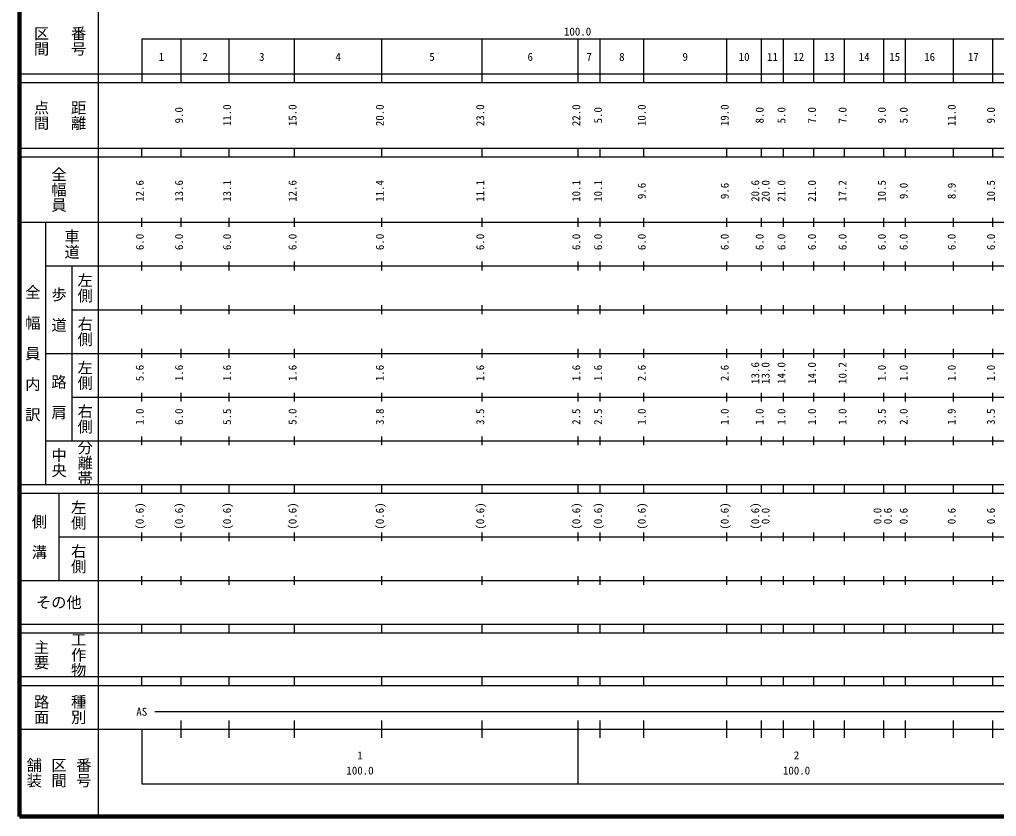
# Model space of a CAD drawing. Units: millimetres on the paper, enlarged 1000 times. Extents: x 40000 to 680000, y 20000 to 380000.
# Drawn here: x 40000 to 263806, y 20000 to 202409 of the extents above; entities that cross this region are included whole.
import ezdxf
from ezdxf.enums import TextEntityAlignment as Align

# ---------------------------------------------------------------- set-up
doc = ezdxf.new("R2010")
doc.units = ezdxf.units.MM
doc.header["$LTSCALE"] = 1000
doc.layers.add('M-TTL', color=2, linetype='Continuous', lineweight=140)
doc.layers.add('M-TTL-BAND', color=7, linetype='Continuous', lineweight=25)
doc.styles.add('@ＭＳ ゴシック', font='')
doc.styles.add('ＭＳ ゴシック', font='')
doc.styles.get('@ＭＳ ゴシック').set_extended_font_data('@MS Gothic')
doc.styles.get('ＭＳ ゴシック').set_extended_font_data('MS Gothic')

msp = doc.modelspace()

# ---------------------------------------------------------------- linework, layer by layer
at = {"layer": 'M-TTL'}
for p, q in [((40000, 380000), (40000, 20000)), ((40000, 20000), (680000, 20000))]:
    msp.add_line(p, q, dxfattribs=at)
at = {"layer": 'M-TTL-BAND'}
for p, q in [((58000, 370000), (58000, 20000)), ((68000, 198000), (579000, 198000)), ((68000, 198000), (68000, 188000)), ((77000, 188000), (77000, 198000)), ((88000, 188000), (88000, 198000)), ((103000, 188000), (103000, 198000)), ((123000, 188000), (123000, 198000)), ((146000, 188000), (146000, 198000)), ((168000, 188000), (168000, 198000)), ((173000, 188000), (173000, 198000)), ((183000, 188000), (183000, 198000)), ((202000, 188000), (202000, 198000)), ((210000, 188000), (210000, 198000)), ((215000, 188000), (215000, 198000)), ((222000, 188000), (222000, 198000)), ((229000, 188000), (229000, 198000)), ((238000, 188000), (238000, 198000)), ((243000, 188000), (243000, 198000)), ((254000, 188000), (254000, 198000)), ((263000, 188000), (263000, 198000)), ((40000, 190000), (579000, 190000)), ((40000, 188000), (579000, 188000)), ((40000, 173000), (579000, 173000)), ((68000, 171000), (68000, 173000)), ((77000, 171000), (77000, 173000)), ((88000, 171000), (88000, 173000)), ((103000, 171000), (103000, 173000)), ((123000, 171000), (123000, 173000)), ((146000, 171000), (146000, 173000)), ((168000, 171000), (168000, 173000)), ((173000, 171000), (173000, 173000)), ((183000, 171000), (183000, 173000)), ((202000, 171000), (202000, 173000)), ((210000, 171000), (210000, 173000)), ((215000, 171000), (215000, 173000)), ((222000, 171000), (222000, 173000)), ((229000, 171000), (229000, 173000)), ((238000, 171000), (238000, 173000)), ((243000, 171000), (243000, 173000)), ((254000, 171000), (254000, 173000)), ((263000, 171000), (263000, 173000)), ((40000, 171000), (579000, 171000)), ((68000, 155000), (68000, 157000)), ((77000, 155000), (77000, 157000)), ((88000, 155000), (88000, 157000)), ((103000, 155000), (103000, 157000)), ((123000, 155000), (123000, 157000)), ((146000, 155000), (146000, 157000)), ((168000, 155000), (168000, 157000)), ((173000, 155000), (173000, 157000)), ((183000, 155000), (183000, 157000)), ((202000, 155000), (202000, 157000)), ((210000, 155000), (210000, 157000)), ((215000, 155000), (215000, 157000)), ((222000, 155000), (222000, 157000)), ((229000, 155000), (229000, 157000)), ((238000, 155000), (238000, 157000)), ((243000, 155000), (243000, 157000)), ((254000, 155000), (254000, 157000)), ((263000, 155000), (263000, 157000)), ((40000, 156000), (579000, 156000)), ((46000, 96000), (46000, 156000)), ((46000, 146000), (579000, 146000)), ((52000, 146000), (52000, 106000)), ((68000, 145000), (68000, 147000)), ((77000, 145000), (77000, 147000)), ((88000, 145000), (88000, 147000)), ((103000, 145000), (103000, 147000)), ((123000, 145000), (123000, 147000)), ((146000, 145000), (146000, 147000)), ((168000, 145000), (168000, 147000)), ((173000, 145000), (173000, 147000)), ((183000, 145000), (183000, 147000)), ((202000, 145000), (202000, 147000)), ((210000, 145000), (210000, 147000)), ((215000, 145000), (215000, 147000)), ((222000, 145000), (222000, 147000)), ((229000, 145000), (229000, 147000)), ((238000, 145000), (238000, 147000)), ((243000, 145000), (243000, 147000)), ((254000, 145000), (254000, 147000)), ((263000, 145000), (263000, 147000)), ((68000, 135000), (68000, 137000)), ((77000, 135000), (77000, 137000)), ((88000, 135000), (88000, 137000)), ((103000, 135000), (103000, 137000)), ((123000, 135000), (123000, 137000)), ((146000, 135000), (146000, 137000)), ((168000, 135000), (168000, 137000)), ((173000, 135000), (173000, 137000)), ((183000, 135000), (183000, 137000)), ((202000, 135000), (202000, 137000)), ((210000, 135000), (210000, 137000)), ((215000, 135000), (215000, 137000)), ((222000, 135000), (222000, 137000)), ((229000, 135000), (229000, 137000)), ((238000, 135000), (238000, 137000)), ((243000, 135000), (243000, 137000)), ((254000, 135000), (254000, 137000)), ((263000, 135000), (263000, 137000)), ((52000, 136000), (579000, 136000)), ((46000, 126000), (579000, 126000)), ((68000, 125000), (68000, 127000)), ((77000, 125000), (77000, 127000)), ((88000, 125000), (88000, 127000)), ((103000, 125000), (103000, 127000)), ((123000, 125000), (123000, 127000)), ((146000, 125000), (146000, 127000)), ((168000, 125000), (168000, 127000)), ((173000, 125000), (173000, 127000)), ((183000, 125000), (183000, 127000)), ((202000, 125000), (202000, 127000)), ((210000, 125000), (210000, 127000)), ((215000, 125000), (215000, 127000)), ((222000, 125000), (222000, 127000)), ((229000, 125000), (229000, 127000)), ((238000, 125000), (238000, 127000)), ((243000, 125000), (243000, 127000)), ((254000, 125000), (254000, 127000)), ((263000, 125000), (263000, 127000)), ((68000, 115000), (68000, 117000)), ((77000, 115000), (77000, 117000)), ((88000, 115000), (88000, 117000)), ((103000, 115000), (103000, 117000)), ((123000, 115000), (123000, 117000)), ((146000, 115000), (146000, 117000)), ((168000, 115000), (168000, 117000)), ((173000, 115000), (173000, 117000)), ((183000, 115000), (183000, 117000)), ((202000, 115000), (202000, 117000)), ((210000, 115000), (210000, 117000)), ((215000, 115000), (215000, 117000)), ((222000, 115000), (222000, 117000)), ((229000, 115000), (229000, 117000)), ((238000, 115000), (238000, 117000)), ((243000, 115000), (243000, 117000)), ((254000, 115000), (254000, 117000)), ((263000, 115000), (263000, 117000)), ((52000, 116000), (579000, 116000)), ((46000, 106000), (579000, 106000)), ((68000, 105000), (68000, 107000)), ((77000, 105000), (77000, 107000)), ((88000, 105000), (88000, 107000)), ((103000, 105000), (103000, 107000)), ((123000, 105000), (123000, 107000)), ((146000, 105000), (146000, 107000)), ((168000, 105000), (168000, 107000)), ((173000, 105000), (173000, 107000)), ((183000, 105000), (183000, 107000)), ((202000, 105000), (202000, 107000)), ((210000, 105000), (210000, 107000)), ((215000, 105000), (215000, 107000)), ((222000, 105000), (222000, 107000)), ((229000, 105000), (229000, 107000)), ((238000, 105000), (238000, 107000)), ((243000, 105000), (243000, 107000)), ((254000, 105000), (254000, 107000)), ((263000, 105000), (263000, 107000)), ((40000, 96000), (579000, 96000)), ((40000, 94000), (579000, 94000)), ((49000, 94000), (49000, 74000)), ((68000, 94000), (68000, 96000)), ((77000, 94000), (77000, 96000)), ((88000, 94000), (88000, 96000)), ((103000, 94000), (103000, 96000)), ((123000, 94000), (123000, 96000)), ((146000, 94000), (146000, 96000)), ((168000, 94000), (168000, 96000)), ((173000, 94000), (173000, 96000)), ((183000, 94000), (183000, 96000)), ((202000, 94000), (202000, 96000)), ((210000, 94000), (210000, 96000)), ((215000, 94000), (215000, 96000)), ((222000, 94000), (222000, 96000)), ((229000, 94000), (229000, 96000)), ((238000, 94000), (238000, 96000)), ((243000, 94000), (243000, 96000)), ((254000, 94000), (254000, 96000)), ((263000, 94000), (263000, 96000)), ((49000, 84000), (579000, 84000)), ((68000, 83000), (68000, 85000)), ((77000, 83000), (77000, 85000)), ((88000, 83000), (88000, 85000)), ((103000, 83000), (103000, 85000)), ((123000, 83000), (123000, 85000)), ((146000, 83000), (146000, 85000)), ((168000, 83000), (168000, 85000)), ((173000, 83000), (173000, 85000)), ((183000, 83000), (183000, 85000)), ((202000, 83000), (202000, 85000)), ((210000, 83000), (210000, 85000)), ((215000, 83000), (215000, 85000)), ((222000, 83000), (222000, 85000)), ((229000, 83000), (229000, 85000)), ((238000, 83000), (238000, 85000)), ((243000, 83000), (243000, 85000)), ((254000, 83000), (254000, 85000)), ((263000, 83000), (263000, 85000)), ((40000, 74000), (579000, 74000)), ((68000, 73000), (68000, 75000)), ((77000, 73000), (77000, 75000)), ((88000, 73000), (88000, 75000)), ((103000, 73000), (103000, 75000)), ((123000, 73000), (123000, 75000)), ((146000, 73000), (146000, 75000)), ((168000, 73000), (168000, 75000)), ((173000, 73000), (173000, 75000)), ((183000, 73000), (183000, 75000)), ((202000, 73000), (202000, 75000)), ((210000, 73000), (210000, 75000)), ((215000, 73000), (215000, 75000)), ((222000, 73000), (222000, 75000)), ((229000, 73000), (229000, 75000)), ((238000, 73000), (238000, 75000)), ((243000, 73000), (243000, 75000)), ((254000, 73000), (254000, 75000)), ((263000, 73000), (263000, 75000)), ((40000, 64000), (579000, 64000)), ((68000, 62000), (68000, 64000)), ((77000, 62000), (77000, 64000)), ((88000, 62000), (88000, 64000)), ((103000, 62000), (103000, 64000)), ((123000, 62000), (123000, 64000)), ((146000, 62000), (146000, 64000)), ((168000, 62000), (168000, 64000)), ((173000, 62000), (173000, 64000)), ((183000, 62000), (183000, 64000)), ((202000, 62000), (202000, 64000)), ((210000, 62000), (210000, 64000)), ((215000, 62000), (215000, 64000)), ((222000, 62000), (222000, 64000)), ((229000, 62000), (229000, 64000)), ((238000, 62000), (238000, 64000)), ((243000, 62000), (243000, 64000)), ((254000, 62000), (254000, 64000)), ((263000, 62000), (263000, 64000)), ((40000, 62000), (579000, 62000)), ((40000, 52000), (579000, 52000)), ((68000, 50000), (68000, 52000)), ((77000, 50000), (77000, 52000)), ((88000, 50000), (88000, 52000)), ((103000, 50000), (103000, 52000)), ((123000, 50000), (123000, 52000)), ((146000, 50000), (146000, 52000)), ((168000, 50000), (168000, 52000)), ((173000, 50000), (173000, 52000)), ((183000, 50000), (183000, 52000)), ((202000, 50000), (202000, 52000)), ((210000, 50000), (210000, 52000)), ((215000, 50000), (215000, 52000)), ((222000, 50000), (222000, 52000)), ((229000, 50000), (229000, 52000)), ((238000, 50000), (238000, 52000)), ((243000, 50000), (243000, 52000)), ((254000, 50000), (254000, 52000)), ((263000, 50000), (263000, 52000)), ((40000, 50000), (579000, 50000)), ((71000, 44000), (565000, 44000)), ((77000, 38000), (77000, 42000)), ((88000, 38000), (88000, 42000)), ((103000, 38000), (103000, 42000)), ((123000, 38000), (123000, 42000)), ((146000, 38000), (146000, 42000)), ((168000, 27500), (168000, 42000)), ((173000, 38000), (173000, 42000)), ((183000, 38000), (183000, 42000)), ((202000, 38000), (202000, 42000)), ((210000, 38000), (210000, 42000)), ((215000, 38000), (215000, 42000)), ((222000, 38000), (222000, 42000)), ((229000, 38000), (229000, 42000)), ((238000, 38000), (238000, 42000)), ((243000, 38000), (243000, 42000)), ((254000, 38000), (254000, 42000)), ((263000, 38000), (263000, 42000)), ((40000, 40000), (579000, 40000)), ((68000, 40000), (68000, 27500)), ((68000, 27500), (579000, 27500))]:
    msp.add_line(p, q, dxfattribs=at)

# ---------------------------------------------------------------- texts
at = {"layer": 'M-TTL-BAND', "style": '@ＭＳ ゴシック'}
for s, p in [('区間', (45000, 197500)), ('番号', (53500, 197500)), ('点間', (45000, 180500)), ('距離', (53500, 180500)), ('全幅員', (49000, 163500)), ('車道', (52000, 151000)), ('左側', (55000, 141000)), ('全\u3000幅\u3000員\u3000内\u3000訳', (43000, 126000)), ('歩\u3000道', (49000, 136000)), ('右側', (55000, 131000)), ('左側', (55000, 121000)), ('路\u3000肩', (49000, 116000)), ('右側', (55000, 111000)), ('分離帯', (55000, 101000)), ('中央', (49000, 101000)), ('左側', (53500, 89000)), ('側\u3000溝', (44500, 84000)), ('右側', (53500, 79000)), ('工作物', (53500, 57000)), ('主要', (45000, 57000)), ('路面', (45000, 44500)), ('種別', (53500, 44500)), ('舗装', (43333, 30000)), ('区間', (49000, 30000)), ('番号', (54667, 30000))]:
    msp.add_text(s, height=2566, rotation=270, dxfattribs=at).set_placement(p, align=Align.MIDDLE_CENTER)
at = {"layer": 'M-TTL-BAND', "style": 'ＭＳ ゴシック'}
for s, p in [('100.0', (167844, 198195)), ('1', (72500, 192405)), ('2', (82500, 192405)), ('3', (95500, 192405)), ('4', (113000, 192405)), ('5', (134500, 192405)), ('6', (157000, 192405)), ('7', (170500, 192405)), ('8', (178000, 192405)), ('9', (192500, 192405)), ('10', (206000, 192405)), ('11', (212500, 192405)), ('12', (218500, 192405)), ('13', (225500, 192405)), ('14', (233500, 192405)), ('15', (240500, 192405)), ('16', (248500, 192405)), ('17', (258500, 192405)), ('AS', (68000, 42500)), ('1', (118000, 32523)), ('2', (218000, 32523)), ('100.0', (118000, 29033)), ('100.0', (218000, 29033))]:
    msp.add_text(s, height=1833, dxfattribs=at).set_placement(p, align=Align.BOTTOM_CENTER)
for s, p in [('9.0', (78000, 180500)), ('11.0', (89000, 180500)), ('15.0', (104000, 180500)), ('20.0', (124000, 180500)), ('23.0', (147000, 180500)), ('22.0', (169000, 180500)), ('5.0', (174000, 180500)), ('10.0', (184000, 180500)), ('19.0', (203000, 180500)), ('8.0', (211000, 180500)), ('5.0', (216000, 180500)), ('7.0', (223000, 180500)), ('7.0', (230000, 180500)), ('9.0', (239000, 180500)), ('5.0', (244000, 180500)), ('11.0', (255000, 180500)), ('9.0', (264000, 180500)), ('12.6', (69000, 163174)), ('13.6', (78000, 163174)), ('13.1', (89000, 163174)), ('12.6', (104000, 163174)), ('11.4', (124000, 163174)), ('11.1', (147000, 163174)), ('10.1', (169000, 163174)), ('10.1', (174000, 163174)), ('9.6', (184000, 163174)), ('9.6', (203000, 163174)), ('20.6', (210000, 163174)), ('20.0', (212370, 163174)), ('21.0', (216000, 163174)), ('21.0', (223000, 163174)), ('17.2', (230000, 163174)), ('10.5', (239000, 163174)), ('9.0', (244000, 163174)), ('8.9', (255000, 163174)), ('10.5', (264000, 163174)), ('6.0', (69000, 151500)), ('6.0', (78000, 151500)), ('6.0', (89000, 151500)), ('6.0', (104000, 151500)), ('6.0', (124000, 151500)), ('6.0', (147000, 151500)), ('6.0', (169000, 151500)), ('6.0', (174000, 151500)), ('6.0', (184000, 151500)), ('6.0', (203000, 151500)), ('6.0', (211000, 151500)), ('6.0', (216000, 151500)), ('6.0', (223000, 151500)), ('6.0', (230000, 151500)), ('6.0', (239000, 151500)), ('6.0', (244000, 151500)), ('6.0', (255000, 151500)), ('6.0', (264000, 151500)), ('5.6', (69000, 121500)), ('1.6', (78000, 121500)), ('1.6', (89000, 121500)), ('1.6', (104000, 121500)), ('1.6', (124000, 121500)), ('1.6', (147000, 121500)), ('1.6', (169000, 121500)), ('1.6', (174000, 121500)), ('2.6', (184000, 121500)), ('2.6', (203000, 121500)), ('13.6', (210000, 121500)), ('13.0', (212370, 121500)), ('14.0', (216000, 121500)), ('14.0', (223000, 121500)), ('10.2', (230000, 121500)), ('1.0', (239000, 121500)), ('1.0', (244000, 121500)), ('1.0', (255000, 121500)), ('1.0', (264000, 121500)), ('1.0', (69000, 111500)), ('6.0', (78000, 111500)), ('5.5', (89000, 111500)), ('5.0', (104000, 111500)), ('3.8', (124000, 111500)), ('3.5', (147000, 111500)), ('2.5', (169000, 111500)), ('2.5', (174000, 111500)), ('1.0', (184000, 111500)), ('1.0', (203000, 111500)), ('1.0', (211000, 111500)), ('1.0', (216000, 111500)), ('1.0', (223000, 111500)), ('1.0', (230000, 111500)), ('3.5', (239000, 111500)), ('2.0', (244000, 111500)), ('1.9', (255000, 111500)), ('3.5', (264000, 111500)), ('(0.6)', (69000, 88764)), ('(0.6)', (78000, 88764)), ('(0.6)', (89000, 88764)), ('(0.6)', (104000, 88764)), ('(0.6)', (124000, 88764)), ('(0.6)', (147000, 88764)), ('(0.6)', (169000, 88764)), ('(0.6)', (174000, 88764)), ('(0.6)', (184000, 88764)), ('(0.6)', (203000, 88764)), ('(0.6)', (210000, 88764)), ('0.0', (212370, 88764)), ('0.0', (238000, 88764)), ('0.6', (240370, 88764)), ('0.6', (244000, 88764)), ('0.6', (255000, 88764)), ('0.6', (264000, 88764))]:
    msp.add_text(s, height=1833, rotation=90, dxfattribs=at).set_placement(p, align=Align.BOTTOM_CENTER)
msp.add_text('その他', height=2566, dxfattribs=at).set_placement((49000, 69000), align=Align.MIDDLE_CENTER)

doc.saveas('drawing.dxf')
